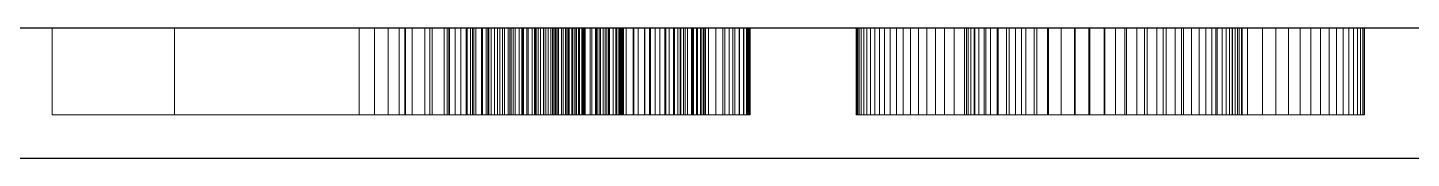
# Paper-space layout '04_孔表及加工说明' of a CAD drawing. Header units: millimetres. Extents: x 8 to 412, y 8 to 289.
# Drawn here: x 113.1 to 119.46, y 206.4 to 207 of the extents above; entities that cross this region are included whole.
import ezdxf

# ---------------------------------------------------------------- set-up
doc = ezdxf.new("R2010")
doc.units = ezdxf.units.MM
doc.linetypes.add('WP_HIDDEN', pattern=[2.3, 1.5, -0.8])
doc.layers.add('HIDDEN', color=7, linetype='WP_HIDDEN', lineweight=13)
doc.layers.add('VISIBLE', color=7, linetype='CONTINUOUS', lineweight=25)

psp = doc.layouts.new('04_孔表及加工说明')

# ---------------------------------------------------------------- linework, layer by layer
at = {"layer": 'HIDDEN'}
for points in [[(114.829, 207), (113.2087, 207)], [(113.2087, 207), (114.8029, 207)], [(113.2087, 207), (113.2087, 206.6)], [(113.771, 207), (113.771, 206.6)], [(114.6203, 207), (113.771, 207)], [(113.771, 207), (114.6899, 207)], [(114.7536, 207), (113.771, 207)], [(113.771, 207), (114.829, 207)], [(114.6203, 207), (114.6203, 206.6)], [(114.8324, 207), (114.6203, 207)], [(114.6899, 207), (114.8636, 207)], [(114.6899, 207), (114.6899, 206.6)], [(114.7536, 207), (114.7536, 206.6)], [(114.9447, 207), (114.7536, 207)], [(114.8029, 207), (114.9216, 207)], [(114.8029, 207), (114.8029, 206.6)], [(115.024, 207), (114.829, 207)], [(114.829, 207), (114.829, 206.6)], [(114.829, 207), (114.9551, 207)], [(114.8324, 207), (114.8324, 206.6)], [(115.0109, 207), (114.8324, 207)], [(114.8636, 207), (115.0109, 207)], [(114.8636, 207), (114.8636, 206.6)], [(114.9216, 207), (115.0343, 207)], [(114.9216, 207), (114.9216, 206.6)], [(114.9447, 207), (114.9447, 206.6)], [(115.0313, 207), (114.9447, 207)], [(114.9551, 207), (115.0609, 207)], [(114.9551, 207), (114.9551, 206.6)], [(115.0109, 207), (115.0109, 206.6)], [(115.0875, 207), (115.0109, 207)], [(115.0109, 207), (115.1317, 207)], [(115.1156, 207), (115.024, 207)], [(115.024, 207), (115.024, 206.6)], [(115.0313, 207), (115.0313, 206.6)], [(115.112, 207), (115.0313, 207)], [(115.0343, 207), (115.141, 207)], [(115.0343, 207), (115.0343, 206.6)], [(115.0609, 207), (115.1464, 207)], [(115.0609, 207), (115.0609, 206.6)], [(115.0875, 207), (115.0875, 206.6)], [(115.1556, 207), (115.0875, 207)], [(115.112, 207), (115.112, 206.6)], [(115.1867, 207), (115.112, 207)], [(115.2033, 207), (115.1156, 207)], [(115.1156, 207), (115.1156, 206.6)], [(115.1317, 207), (115.1822, 207)], [(115.1317, 207), (115.1317, 206.6)], [(115.141, 207), (115.2417, 207)], [(115.141, 207), (115.141, 206.6)], [(115.1464, 207), (115.2116, 207)], [(115.1464, 207), (115.1464, 206.6)], [(115.1556, 207), (115.1556, 206.6)], [(115.2154, 207), (115.1556, 207)], [(115.1822, 207), (115.2261, 207)], [(115.1822, 207), (115.1822, 206.6)], [(115.1867, 207), (115.1867, 206.6)], [(115.2555, 207), (115.1867, 207)], [(115.287, 207), (115.2033, 207)], [(115.2033, 207), (115.2033, 206.6)], [(115.2116, 207), (115.3047, 207)], [(115.2116, 207), (115.2116, 206.6)], [(115.2154, 207), (115.2154, 206.6)], [(115.2667, 207), (115.2154, 207)], [(115.2261, 207), (115.2781, 207)], [(115.2261, 207), (115.2261, 206.6)], [(115.2417, 207), (115.3363, 207)], [(115.2417, 207), (115.2417, 206.6)], [(115.2555, 207), (115.2555, 206.6)], [(115.3184, 207), (115.2555, 207)], [(115.2667, 207), (115.2667, 206.6)], [(115.3124, 207), (115.2667, 207)], [(115.2781, 207), (115.3267, 207)], [(115.2781, 207), (115.2781, 206.6)], [(115.3668, 207), (115.287, 207)], [(115.287, 207), (115.287, 206.6)], [(115.3047, 207), (115.3899, 207)], [(115.3047, 207), (115.3047, 206.6)], [(115.3124, 207), (115.3124, 206.6)], [(115.3554, 207), (115.3124, 207)], [(115.3184, 207), (115.3184, 206.6)], [(115.3754, 207), (115.3184, 207)], [(115.3267, 207), (115.3721, 207)], [(115.3267, 207), (115.3267, 206.6)], [(115.3363, 207), (115.4249, 207)], [(115.3363, 207), (115.3363, 206.6)], [(115.3554, 207), (115.3554, 206.6)], [(115.3957, 207), (115.3554, 207)], [(115.4426, 207), (115.3668, 207)], [(115.3668, 207), (115.3668, 206.6)], [(115.3721, 207), (115.4141, 207)], [(115.3721, 207), (115.3721, 206.6)], [(115.3754, 207), (115.3754, 206.6)], [(115.4279, 207), (115.3754, 207)], [(115.3899, 207), (115.467, 207)], [(115.3899, 207), (115.3899, 206.6)], [(115.3957, 207), (115.3957, 206.6)], [(115.4333, 207), (115.3957, 207)], [(115.4141, 207), (115.4529, 207)], [(115.4141, 207), (115.4141, 206.6)], [(115.4249, 207), (115.5075, 207)], [(115.4249, 207), (115.4249, 206.6)], [(115.4279, 207), (115.4279, 206.6)], [(115.4774, 207), (115.4279, 207)], [(115.4333, 207), (115.4333, 206.6)], [(115.4682, 207), (115.4333, 207)], [(115.5145, 207), (115.4426, 207)], [(115.4426, 207), (115.4426, 206.6)], [(115.4529, 207), (115.4883, 207)], [(115.4529, 207), (115.4529, 206.6)], [(115.467, 207), (115.5362, 207)], [(115.467, 207), (115.467, 206.6)], [(115.4682, 207), (115.4682, 206.6)], [(115.5004, 207), (115.4682, 207)], [(115.4774, 207), (115.4774, 206.6)], [(115.5241, 207), (115.4774, 207)], [(115.4883, 207), (115.5204, 207)], [(115.4883, 207), (115.4883, 206.6)], [(115.5004, 207), (115.5004, 206.6)], [(115.5298, 207), (115.5004, 207)], [(115.5075, 207), (115.5841, 207)], [(115.5075, 207), (115.5075, 206.6)], [(115.5829, 207), (115.5145, 207)], [(115.5145, 207), (115.5145, 206.6)], [(115.5204, 207), (115.5493, 207)], [(115.5204, 207), (115.5204, 206.6)], [(115.5241, 207), (115.5241, 206.6)], [(115.5678, 207), (115.5241, 207)], [(115.5298, 207), (115.5298, 206.6)], [(115.5565, 207), (115.5298, 207)], [(115.5362, 207), (115.5681, 207)], [(115.5362, 207), (115.5362, 206.6)], [(115.5493, 207), (115.5748, 207)], [(115.5493, 207), (115.5493, 206.6)], [(115.5565, 207), (115.5565, 206.6)], [(115.5803, 207), (115.5565, 207)], [(115.5678, 207), (115.5678, 206.6)], [(115.6085, 207), (115.5678, 207)], [(115.5681, 207), (115.5986, 207)], [(115.5681, 207), (115.5681, 206.6)], [(115.5748, 207), (115.5968, 207)], [(115.5748, 207), (115.5748, 206.6)], [(115.5803, 207), (115.5803, 206.6)], [(115.6009, 207), (115.5803, 207)], [(115.6485, 207), (115.5829, 207)], [(115.5829, 207), (115.5829, 206.6)], [(115.5841, 207), (115.6556, 207)], [(115.5841, 207), (115.5841, 206.6)], [(115.5968, 207), (115.6155, 207)], [(115.5968, 207), (115.5968, 206.6)], [(115.5986, 207), (115.6275, 207)], [(115.5986, 207), (115.5986, 206.6)], [(115.6009, 207), (115.6009, 206.6)], [(115.6183, 207), (115.6009, 207)], [(115.6085, 207), (115.6085, 206.6)], [(115.6463, 207), (115.6085, 207)], [(115.6155, 207), (115.6308, 207)], [(115.6155, 207), (115.6155, 206.6)], [(115.6174, 207), (115.711, 207)], [(115.6897, 207), (115.6174, 207)], [(115.6174, 207), (115.6174, 206.6)], [(115.6183, 207), (115.6183, 206.6)], [(115.6326, 207), (115.6183, 207)], [(115.6275, 207), (115.6551, 207)], [(115.6275, 207), (115.6275, 206.6)], [(115.6308, 207), (115.6427, 207)], [(115.6308, 207), (115.6308, 206.6)], [(115.6326, 207), (115.6326, 206.6)], [(115.6437, 207), (115.6326, 207)], [(115.6427, 207), (115.6512, 207)], [(115.6427, 207), (115.6427, 206.6)], [(115.6437, 207), (115.6437, 206.6)], [(115.6516, 207), (115.6437, 207)], [(115.6463, 207), (115.6463, 206.6)], [(115.6811, 207), (115.6463, 207)], [(115.711, 207), (115.6485, 207)], [(115.6485, 207), (115.6485, 206.6)], [(115.6512, 207), (115.6563, 207)], [(115.6512, 207), (115.6512, 206.6)], [(115.6516, 207), (115.6516, 206.6)], [(115.6564, 207), (115.6516, 207)], [(115.6551, 207), (115.6812, 207)], [(115.6551, 207), (115.6551, 206.6)], [(115.6556, 207), (115.7232, 207)], [(115.6556, 207), (115.6556, 206.6)], [(115.6563, 207), (115.658, 207)], [(115.6563, 207), (115.6563, 206.6)], [(115.6564, 207), (115.6564, 206.6)], [(115.658, 207), (115.6564, 207)], [(115.658, 207), (115.658, 206.6)], [(115.6811, 207), (115.6811, 206.6)], [(115.713, 207), (115.6811, 207)], [(115.6812, 207), (115.7058, 207)], [(115.6812, 207), (115.6812, 206.6)], [(115.7572, 207), (115.6897, 207)], [(115.6897, 207), (115.6897, 206.6)], [(115.7058, 207), (115.729, 207)], [(115.7058, 207), (115.7058, 206.6)], [(115.7707, 207), (115.711, 207)], [(115.711, 207), (115.799, 207)], [(115.711, 207), (115.711, 206.6)], [(115.711, 207), (115.711, 206.6)], [(115.713, 207), (115.713, 206.6)], [(115.7416, 207), (115.713, 207)], [(115.7232, 207), (115.7868, 207)], [(115.7232, 207), (115.7232, 206.6)], [(115.729, 207), (115.7507, 207)], [(115.729, 207), (115.729, 206.6)], [(115.7416, 207), (115.7416, 206.6)], [(115.7663, 207), (115.7416, 207)], [(115.7507, 207), (115.7704, 207)], [(115.7507, 207), (115.7507, 206.6)], [(115.8201, 207), (115.7572, 207)], [(115.7572, 207), (115.7572, 206.6)], [(115.7663, 207), (115.7663, 206.6)], [(115.7872, 207), (115.7663, 207)], [(115.7704, 207), (115.7875, 207)], [(115.7704, 207), (115.7704, 206.6)], [(115.8273, 207), (115.7707, 207)], [(115.7707, 207), (115.7707, 206.6)], [(115.7868, 207), (115.8464, 207)], [(115.7868, 207), (115.7868, 206.6)], [(115.7872, 207), (115.7872, 206.6)], [(115.8043, 207), (115.7872, 207)], [(115.7875, 207), (115.8019, 207)], [(115.7875, 207), (115.7875, 206.6)], [(115.799, 207), (115.8815, 207)], [(115.799, 207), (115.799, 206.6)], [(115.8019, 207), (115.8138, 207)], [(115.8019, 207), (115.8019, 206.6)], [(115.8043, 207), (115.8043, 206.6)], [(115.8177, 207), (115.8043, 207)], [(115.8138, 207), (115.823, 207)], [(115.8138, 207), (115.8138, 206.6)], [(115.8177, 207), (115.8177, 206.6)], [(115.8272, 207), (115.8177, 207)], [(115.8783, 207), (115.8201, 207)], [(115.8201, 207), (115.8201, 206.6)], [(115.823, 207), (115.8295, 207)], [(115.823, 207), (115.823, 206.6)], [(115.8272, 207), (115.8272, 206.6)], [(115.8329, 207), (115.8272, 207)], [(115.8811, 207), (115.8273, 207)], [(115.8273, 207), (115.8273, 206.6)], [(115.8295, 207), (115.8335, 207)], [(115.8295, 207), (115.8295, 206.6)], [(115.8329, 207), (115.8329, 206.6)], [(115.8348, 207), (115.8329, 207)], [(115.8335, 207), (115.8348, 207)], [(115.8335, 207), (115.8335, 206.6)], [(115.8348, 207), (115.8348, 206.6)], [(115.8464, 207), (115.902, 207)], [(115.8464, 207), (115.8464, 206.6)], [(115.9317, 207), (115.8783, 207)], [(115.8783, 207), (115.8783, 206.6)], [(115.9319, 207), (115.8811, 207)], [(115.8811, 207), (115.8811, 206.6)], [(115.8815, 207), (115.9583, 207)], [(115.8815, 207), (115.8815, 206.6)], [(115.902, 207), (115.9536, 207)], [(115.902, 207), (115.902, 206.6)], [(115.9804, 207), (115.9317, 207)], [(115.9317, 207), (115.9317, 206.6)], [(115.9797, 207), (115.9319, 207)], [(115.9319, 207), (115.9319, 206.6)], [(115.9536, 207), (116.0013, 207)], [(115.9536, 207), (115.9536, 206.6)], [(115.9583, 207), (116.0296, 207)], [(115.9583, 207), (115.9583, 206.6)], [(116.0252, 207), (115.9797, 207)], [(115.9797, 207), (115.9797, 206.6)], [(116.0245, 207), (115.9804, 207)], [(115.9804, 207), (115.9804, 206.6)], [(116.0013, 207), (116.0449, 207)], [(116.0013, 207), (116.0013, 206.6)], [(116.0638, 207), (116.0245, 207)], [(116.0245, 207), (116.0245, 206.6)], [(116.0688, 207), (116.0252, 207)], [(116.0252, 207), (116.0252, 206.6)], [(116.0296, 207), (116.0954, 207)], [(116.0296, 207), (116.0296, 206.6)], [(116.0449, 207), (116.084, 207)], [(116.0449, 207), (116.0449, 206.6)], [(116.0984, 207), (116.0638, 207)], [(116.0638, 207), (116.0638, 206.6)], [(116.1105, 207), (116.0688, 207)], [(116.0688, 207), (116.0688, 206.6)], [(116.084, 207), (116.1178, 207)], [(116.084, 207), (116.084, 206.6)], [(116.0954, 207), (116.1555, 207)], [(116.0954, 207), (116.0954, 206.6)], [(116.1284, 207), (116.0984, 207)], [(116.0984, 207), (116.0984, 206.6)], [(116.1504, 207), (116.1105, 207)], [(116.1105, 207), (116.1105, 206.6)], [(116.1178, 207), (116.1465, 207)], [(116.1178, 207), (116.1178, 206.6)], [(116.1538, 207), (116.1284, 207)], [(116.1284, 207), (116.1284, 206.6)], [(116.1465, 207), (116.1699, 207)], [(116.1465, 207), (116.1465, 206.6)], [(116.1884, 207), (116.1504, 207)], [(116.1504, 207), (116.1504, 206.6)], [(116.1746, 207), (116.1538, 207)], [(116.1538, 207), (116.1538, 206.6)], [(116.1555, 207), (116.2101, 207)], [(116.1555, 207), (116.1555, 206.6)], [(116.1699, 207), (116.1882, 207)], [(116.1699, 207), (116.1699, 206.6)], [(116.1908, 207), (116.1746, 207)], [(116.1746, 207), (116.1746, 206.6)], [(116.1882, 207), (116.2012, 207)], [(116.1882, 207), (116.1882, 206.6)], [(116.2245, 207), (116.1884, 207)], [(116.1884, 207), (116.1884, 206.6)], [(116.2024, 207), (116.1908, 207)], [(116.1908, 207), (116.1908, 206.6)], [(116.2012, 207), (116.209, 207)], [(116.2012, 207), (116.2012, 206.6)], [(116.2093, 207), (116.2024, 207)], [(116.2024, 207), (116.2024, 206.6)], [(116.209, 207), (116.2116, 207)], [(116.209, 207), (116.209, 206.6)], [(116.2116, 207), (116.2093, 207)], [(116.2093, 207), (116.2093, 206.6)], [(116.2101, 207), (116.2587, 207)], [(116.2101, 207), (116.2101, 206.6)], [(116.2116, 207), (116.2116, 206.6)], [(116.2589, 207), (116.2245, 207)], [(116.2245, 207), (116.2245, 206.6)], [(116.2587, 207), (116.3008, 207)], [(116.2587, 207), (116.2587, 206.6)], [(116.2913, 207), (116.2589, 207)], [(116.2589, 207), (116.2589, 206.6)], [(116.3209, 207), (116.2913, 207)], [(116.2913, 207), (116.2913, 206.6)], [(116.3008, 207), (116.3364, 207)], [(116.3008, 207), (116.3008, 206.6)], [(116.3465, 207), (116.3209, 207)], [(116.3209, 207), (116.3209, 206.6)], [(116.3364, 207), (116.3656, 207)], [(116.3364, 207), (116.3364, 206.6)], [(116.3681, 207), (116.3465, 207)], [(116.3465, 207), (116.3465, 206.6)], [(116.3656, 207), (116.3882, 207)], [(116.3656, 207), (116.3656, 206.6)], [(116.3859, 207), (116.3681, 207)], [(116.3681, 207), (116.3681, 206.6)], [(116.3997, 207), (116.3859, 207)], [(116.3859, 207), (116.3859, 206.6)], [(116.3882, 207), (116.4044, 207)], [(116.3882, 207), (116.3882, 206.6)], [(116.4095, 207), (116.3997, 207)], [(116.3997, 207), (116.3997, 206.6)], [(116.4044, 207), (116.4142, 207)], [(116.4044, 207), (116.4044, 206.6)], [(116.4154, 207), (116.4095, 207)], [(116.4095, 207), (116.4095, 206.6)], [(116.4142, 207), (116.4174, 207)], [(116.4142, 207), (116.4142, 206.6)], [(116.4174, 207), (116.4154, 207)], [(116.4154, 207), (116.4154, 206.6)], [(116.4174, 207), (116.4174, 206.6)], [(116.9041, 207), (116.9043, 207)], [(116.9063, 207), (116.9041, 207)], [(116.9041, 207), (116.9041, 206.6)], [(116.9043, 207), (117.4116, 207)], [(116.9043, 207), (116.9043, 206.6)], [(116.9109, 207), (116.9063, 207)], [(116.9063, 207), (116.9063, 206.6)], [(116.9178, 207), (116.9109, 207)], [(116.9109, 207), (116.9109, 206.6)], [(116.9272, 207), (116.9178, 207)], [(116.9178, 207), (116.9178, 206.6)], [(116.9391, 207), (116.9272, 207)], [(116.9272, 207), (116.9272, 206.6)], [(116.9533, 207), (116.9391, 207)], [(116.9391, 207), (116.9391, 206.6)], [(116.9699, 207), (116.9533, 207)], [(116.9533, 207), (116.9533, 206.6)], [(116.989, 207), (116.9699, 207)], [(116.9699, 207), (116.9699, 206.6)], [(117.0104, 207), (116.989, 207)], [(116.989, 207), (116.989, 206.6)], [(117.0343, 207), (117.0104, 207)], [(117.0104, 207), (117.0104, 206.6)], [(117.0606, 207), (117.0343, 207)], [(117.0343, 207), (117.0343, 206.6)], [(117.0893, 207), (117.0606, 207)], [(117.0606, 207), (117.0606, 206.6)], [(117.1204, 207), (117.0893, 207)], [(117.0893, 207), (117.0893, 206.6)], [(117.1539, 207), (117.1204, 207)], [(117.1204, 207), (117.1204, 206.6)], [(117.1899, 207), (117.1539, 207)], [(117.1539, 207), (117.1539, 206.6)], [(117.228, 207), (117.1899, 207)], [(117.1899, 207), (117.1899, 206.6)], [(117.2682, 207), (117.228, 207)], [(117.228, 207), (117.228, 206.6)], [(117.3105, 207), (117.2682, 207)], [(117.2682, 207), (117.2682, 206.6)], [(117.3548, 207), (117.3105, 207)], [(117.3105, 207), (117.3105, 206.6)], [(117.4012, 207), (117.3548, 207)], [(117.3548, 207), (117.3548, 206.6)], [(117.4496, 207), (117.4012, 207)], [(117.4012, 207), (117.4012, 206.6)], [(117.4116, 207), (117.4189, 207)], [(117.4116, 207), (117.4116, 206.6)], [(117.4189, 207), (117.4306, 207)], [(117.4189, 207), (117.4189, 206.6)], [(117.4306, 207), (117.4468, 207)], [(117.4306, 207), (117.4306, 206.6)], [(117.4468, 207), (117.4674, 207)], [(117.4468, 207), (117.4468, 206.6)], [(117.5, 207), (117.4496, 207)], [(117.4496, 207), (117.4496, 206.6)], [(117.4674, 207), (117.4924, 207)], [(117.4674, 207), (117.4674, 206.6)], [(117.4924, 207), (117.5219, 207)], [(117.4924, 207), (117.4924, 206.6)], [(117.5525, 207), (117.5, 207)], [(117.5, 207), (117.5, 206.6)], [(117.5219, 207), (117.5558, 207)], [(117.5219, 207), (117.5219, 206.6)], [(117.6071, 207), (117.5525, 207)], [(117.5525, 207), (117.5525, 206.6)], [(117.5558, 207), (117.5942, 207)], [(117.5558, 207), (117.5558, 206.6)], [(117.5942, 207), (117.6367, 207)], [(117.5942, 207), (117.5942, 206.6)], [(117.6637, 207), (117.6071, 207)], [(117.6071, 207), (117.6071, 206.6)], [(117.6367, 207), (117.6832, 207)], [(117.6367, 207), (117.6367, 206.6)], [(117.7224, 207), (117.6637, 207)], [(117.6637, 207), (117.6637, 206.6)], [(117.6832, 207), (117.7335, 207)], [(117.6832, 207), (117.6832, 206.6)], [(117.7831, 207), (117.7224, 207)], [(117.7224, 207), (117.7224, 206.6)], [(117.7335, 207), (117.7877, 207)], [(117.7335, 207), (117.7335, 206.6)], [(117.8458, 207), (117.7831, 207)], [(117.7831, 207), (117.7831, 206.6)], [(117.7877, 207), (117.8458, 207)], [(117.7877, 207), (117.7877, 206.6)], [(117.9106, 207), (117.8458, 207)], [(117.8458, 207), (117.9078, 207)], [(117.8458, 207), (117.8458, 206.6)], [(117.8458, 207), (117.8458, 206.6)], [(117.9078, 207), (117.9737, 207)], [(117.9078, 207), (117.9078, 206.6)], [(117.9775, 207), (117.9106, 207)], [(117.9106, 207), (117.9106, 206.6)], [(117.9737, 207), (118.0435, 207)], [(117.9737, 207), (117.9737, 206.6)], [(118.0464, 207), (117.9775, 207)], [(117.9775, 207), (117.9775, 206.6)], [(118.0435, 207), (118.0955, 207)], [(118.0435, 207), (118.0435, 206.6)], [(118.1391, 207), (118.0464, 207)], [(118.0464, 207), (118.0464, 206.6)], [(118.0955, 207), (118.1457, 207)], [(118.0955, 207), (118.0955, 206.6)], [(118.2287, 207), (118.1391, 207)], [(118.1391, 207), (118.1391, 206.6)], [(118.1457, 207), (118.194, 207)], [(118.1457, 207), (118.1457, 206.6)], [(118.194, 207), (118.2406, 207)], [(118.194, 207), (118.194, 206.6)], [(118.3153, 207), (118.2287, 207)], [(118.2287, 207), (118.2287, 206.6)], [(118.2406, 207), (118.2853, 207)], [(118.2406, 207), (118.2406, 206.6)], [(118.2853, 207), (118.3283, 207)], [(118.2853, 207), (118.2853, 206.6)], [(118.3989, 207), (118.3153, 207)], [(118.3153, 207), (118.3153, 206.6)], [(118.3283, 207), (118.3694, 207)], [(118.3283, 207), (118.3283, 206.6)], [(118.3694, 207), (118.4087, 207)], [(118.3694, 207), (118.3694, 206.6)], [(118.4795, 207), (118.3989, 207)], [(118.3989, 207), (118.3989, 206.6)], [(118.4087, 207), (118.4456, 207)], [(118.4087, 207), (118.4087, 206.6)], [(118.4456, 207), (118.4795, 207)], [(118.4456, 207), (118.4456, 206.6)], [(118.557, 207), (118.4795, 207)], [(118.4795, 207), (118.5105, 207)], [(118.4795, 207), (118.4795, 206.6)], [(118.4795, 207), (118.4795, 206.6)], [(118.5105, 207), (118.5384, 207)], [(118.5105, 207), (118.5105, 206.6)], [(118.5384, 207), (118.5634, 207)], [(118.5384, 207), (118.5384, 206.6)], [(118.6315, 207), (118.557, 207)], [(118.557, 207), (118.557, 206.6)], [(118.5634, 207), (118.5853, 207)], [(118.5634, 207), (118.5634, 206.6)], [(118.5853, 207), (118.6043, 207)], [(118.5853, 207), (118.5853, 206.6)], [(118.6043, 207), (118.6203, 207)], [(118.6043, 207), (118.6043, 206.6)], [(118.6203, 207), (118.6339, 207)], [(118.6203, 207), (118.6203, 206.6)], [(118.7029, 207), (118.6315, 207)], [(118.6315, 207), (118.6315, 206.6)], [(118.6339, 207), (118.6457, 207)], [(118.6339, 207), (118.6339, 206.6)], [(118.6457, 207), (118.6556, 207)], [(118.6457, 207), (118.6457, 206.6)], [(118.6556, 207), (118.6638, 207)], [(118.6556, 207), (118.6556, 206.6)], [(118.6638, 207), (118.6746, 207)], [(118.6638, 207), (118.6638, 206.6)], [(118.6746, 207), (118.6783, 207)], [(118.6746, 207), (118.6746, 206.6)], [(118.6783, 207), (119.2406, 207)], [(118.6783, 207), (118.6783, 206.6)], [(118.7705, 207), (118.7029, 207)], [(118.7029, 207), (118.7029, 206.6)], [(118.8333, 207), (118.7705, 207)], [(118.7705, 207), (118.7705, 206.6)], [(118.8915, 207), (118.8333, 207)], [(118.8333, 207), (118.8333, 206.6)], [(118.9449, 207), (118.8915, 207)], [(118.8915, 207), (118.8915, 206.6)], [(118.9937, 207), (118.9449, 207)], [(118.9449, 207), (118.9449, 206.6)], [(119.0377, 207), (118.9937, 207)], [(118.9937, 207), (118.9937, 206.6)], [(119.077, 207), (119.0377, 207)], [(119.0377, 207), (119.0377, 206.6)], [(119.1116, 207), (119.077, 207)], [(119.077, 207), (119.077, 206.6)], [(119.1418, 207), (119.1116, 207)], [(119.1116, 207), (119.1116, 206.6)], [(119.168, 207), (119.1418, 207)], [(119.1418, 207), (119.1418, 206.6)], [(119.1902, 207), (119.168, 207)], [(119.168, 207), (119.168, 206.6)], [(119.2083, 207), (119.1902, 207)], [(119.1902, 207), (119.1902, 206.6)], [(119.2224, 207), (119.2083, 207)], [(119.2083, 207), (119.2083, 206.6)], [(119.2325, 207), (119.2224, 207)], [(119.2224, 207), (119.2224, 206.6)], [(119.2386, 207), (119.2325, 207)], [(119.2325, 207), (119.2325, 206.6)], [(119.2406, 207), (119.2386, 207)], [(119.2386, 207), (119.2386, 206.6)], [(119.2406, 207), (119.2406, 206.6)], [(113.2087, 206.6), (114.829, 206.6)], [(114.8029, 206.6), (113.2087, 206.6)], [(113.771, 206.6), (114.6203, 206.6)], [(114.6899, 206.6), (113.771, 206.6)], [(113.771, 206.6), (114.7536, 206.6)], [(114.829, 206.6), (113.771, 206.6)], [(114.6203, 206.6), (114.8324, 206.6)], [(114.8636, 206.6), (114.6899, 206.6)], [(114.7536, 206.6), (114.9447, 206.6)], [(114.9216, 206.6), (114.8029, 206.6)], [(114.829, 206.6), (115.024, 206.6)], [(114.9551, 206.6), (114.829, 206.6)], [(114.8324, 206.6), (115.0109, 206.6)], [(115.0109, 206.6), (114.8636, 206.6)], [(115.0343, 206.6), (114.9216, 206.6)], [(114.9447, 206.6), (115.0313, 206.6)], [(115.0609, 206.6), (114.9551, 206.6)], [(115.0109, 206.6), (115.0875, 206.6)], [(115.1317, 206.6), (115.0109, 206.6)], [(115.024, 206.6), (115.1156, 206.6)], [(115.0313, 206.6), (115.112, 206.6)], [(115.141, 206.6), (115.0343, 206.6)], [(115.1464, 206.6), (115.0609, 206.6)], [(115.0875, 206.6), (115.1556, 206.6)], [(115.112, 206.6), (115.1867, 206.6)], [(115.1156, 206.6), (115.2033, 206.6)], [(115.1822, 206.6), (115.1317, 206.6)], [(115.2417, 206.6), (115.141, 206.6)], [(115.2116, 206.6), (115.1464, 206.6)], [(115.1556, 206.6), (115.2154, 206.6)], [(115.2261, 206.6), (115.1822, 206.6)], [(115.1867, 206.6), (115.2555, 206.6)], [(115.2033, 206.6), (115.287, 206.6)], [(115.3047, 206.6), (115.2116, 206.6)], [(115.2154, 206.6), (115.2667, 206.6)], [(115.2781, 206.6), (115.2261, 206.6)], [(115.3363, 206.6), (115.2417, 206.6)], [(115.2555, 206.6), (115.3184, 206.6)], [(115.2667, 206.6), (115.3124, 206.6)], [(115.3267, 206.6), (115.2781, 206.6)], [(115.287, 206.6), (115.3668, 206.6)], [(115.3899, 206.6), (115.3047, 206.6)], [(115.3124, 206.6), (115.3554, 206.6)], [(115.3184, 206.6), (115.3754, 206.6)], [(115.3721, 206.6), (115.3267, 206.6)], [(115.4249, 206.6), (115.3363, 206.6)], [(115.3554, 206.6), (115.3957, 206.6)], [(115.3668, 206.6), (115.4426, 206.6)], [(115.4141, 206.6), (115.3721, 206.6)], [(115.3754, 206.6), (115.4279, 206.6)], [(115.467, 206.6), (115.3899, 206.6)], [(115.3957, 206.6), (115.4333, 206.6)], [(115.4529, 206.6), (115.4141, 206.6)], [(115.5075, 206.6), (115.4249, 206.6)], [(115.4279, 206.6), (115.4774, 206.6)], [(115.4333, 206.6), (115.4682, 206.6)], [(115.4426, 206.6), (115.5145, 206.6)], [(115.4883, 206.6), (115.4529, 206.6)], [(115.5362, 206.6), (115.467, 206.6)], [(115.4682, 206.6), (115.5004, 206.6)], [(115.4774, 206.6), (115.5241, 206.6)], [(115.5204, 206.6), (115.4883, 206.6)], [(115.5004, 206.6), (115.5298, 206.6)], [(115.5841, 206.6), (115.5075, 206.6)], [(115.5145, 206.6), (115.5829, 206.6)], [(115.5493, 206.6), (115.5204, 206.6)], [(115.5241, 206.6), (115.5678, 206.6)], [(115.5298, 206.6), (115.5565, 206.6)], [(115.5681, 206.6), (115.5362, 206.6)], [(115.5748, 206.6), (115.5493, 206.6)], [(115.5565, 206.6), (115.5803, 206.6)], [(115.5678, 206.6), (115.6085, 206.6)], [(115.5986, 206.6), (115.5681, 206.6)], [(115.5968, 206.6), (115.5748, 206.6)], [(115.5803, 206.6), (115.6009, 206.6)], [(115.5829, 206.6), (115.6485, 206.6)], [(115.6556, 206.6), (115.5841, 206.6)], [(115.6155, 206.6), (115.5968, 206.6)], [(115.6275, 206.6), (115.5986, 206.6)], [(115.6009, 206.6), (115.6183, 206.6)], [(115.6085, 206.6), (115.6463, 206.6)], [(115.6308, 206.6), (115.6155, 206.6)], [(115.6174, 206.6), (115.6897, 206.6)], [(115.711, 206.6), (115.6174, 206.6)], [(115.6183, 206.6), (115.6326, 206.6)], [(115.6551, 206.6), (115.6275, 206.6)], [(115.6427, 206.6), (115.6308, 206.6)], [(115.6326, 206.6), (115.6437, 206.6)], [(115.6512, 206.6), (115.6427, 206.6)], [(115.6437, 206.6), (115.6516, 206.6)], [(115.6463, 206.6), (115.6811, 206.6)], [(115.6485, 206.6), (115.711, 206.6)], [(115.6563, 206.6), (115.6512, 206.6)], [(115.6516, 206.6), (115.6564, 206.6)], [(115.6812, 206.6), (115.6551, 206.6)], [(115.7232, 206.6), (115.6556, 206.6)], [(115.658, 206.6), (115.6563, 206.6)], [(115.6564, 206.6), (115.658, 206.6)], [(115.6811, 206.6), (115.713, 206.6)], [(115.7058, 206.6), (115.6812, 206.6)], [(115.6897, 206.6), (115.7572, 206.6)], [(115.729, 206.6), (115.7058, 206.6)], [(115.711, 206.6), (115.7707, 206.6)], [(115.799, 206.6), (115.711, 206.6)], [(115.713, 206.6), (115.7416, 206.6)], [(115.7868, 206.6), (115.7232, 206.6)], [(115.7507, 206.6), (115.729, 206.6)], [(115.7416, 206.6), (115.7663, 206.6)], [(115.7704, 206.6), (115.7507, 206.6)], [(115.7572, 206.6), (115.8201, 206.6)], [(115.7663, 206.6), (115.7872, 206.6)], [(115.7875, 206.6), (115.7704, 206.6)], [(115.7707, 206.6), (115.8273, 206.6)], [(115.8464, 206.6), (115.7868, 206.6)], [(115.7872, 206.6), (115.8043, 206.6)], [(115.8019, 206.6), (115.7875, 206.6)], [(115.8815, 206.6), (115.799, 206.6)], [(115.8138, 206.6), (115.8019, 206.6)], [(115.8043, 206.6), (115.8177, 206.6)], [(115.823, 206.6), (115.8138, 206.6)], [(115.8177, 206.6), (115.8272, 206.6)], [(115.8201, 206.6), (115.8783, 206.6)], [(115.8295, 206.6), (115.823, 206.6)], [(115.8272, 206.6), (115.8329, 206.6)], [(115.8273, 206.6), (115.8811, 206.6)], [(115.8335, 206.6), (115.8295, 206.6)], [(115.8329, 206.6), (115.8348, 206.6)], [(115.8348, 206.6), (115.8335, 206.6)], [(115.902, 206.6), (115.8464, 206.6)], [(115.8783, 206.6), (115.9317, 206.6)], [(115.8811, 206.6), (115.9319, 206.6)], [(115.9583, 206.6), (115.8815, 206.6)], [(115.9536, 206.6), (115.902, 206.6)], [(115.9317, 206.6), (115.9804, 206.6)], [(115.9319, 206.6), (115.9797, 206.6)], [(116.0013, 206.6), (115.9536, 206.6)], [(116.0296, 206.6), (115.9583, 206.6)], [(115.9797, 206.6), (116.0252, 206.6)], [(115.9804, 206.6), (116.0245, 206.6)], [(116.0449, 206.6), (116.0013, 206.6)], [(116.0245, 206.6), (116.0638, 206.6)], [(116.0252, 206.6), (116.0688, 206.6)], [(116.0954, 206.6), (116.0296, 206.6)], [(116.084, 206.6), (116.0449, 206.6)], [(116.0638, 206.6), (116.0984, 206.6)], [(116.0688, 206.6), (116.1105, 206.6)], [(116.1178, 206.6), (116.084, 206.6)], [(116.1555, 206.6), (116.0954, 206.6)], [(116.0984, 206.6), (116.1284, 206.6)], [(116.1105, 206.6), (116.1504, 206.6)], [(116.1465, 206.6), (116.1178, 206.6)], [(116.1284, 206.6), (116.1538, 206.6)], [(116.1699, 206.6), (116.1465, 206.6)], [(116.1504, 206.6), (116.1884, 206.6)], [(116.1538, 206.6), (116.1746, 206.6)], [(116.2101, 206.6), (116.1555, 206.6)], [(116.1882, 206.6), (116.1699, 206.6)], [(116.1746, 206.6), (116.1908, 206.6)], [(116.2012, 206.6), (116.1882, 206.6)], [(116.1884, 206.6), (116.2245, 206.6)], [(116.1908, 206.6), (116.2024, 206.6)], [(116.209, 206.6), (116.2012, 206.6)], [(116.2024, 206.6), (116.2093, 206.6)], [(116.2116, 206.6), (116.209, 206.6)], [(116.2093, 206.6), (116.2116, 206.6)], [(116.2587, 206.6), (116.2101, 206.6)], [(116.2245, 206.6), (116.2589, 206.6)], [(116.3008, 206.6), (116.2587, 206.6)], [(116.2589, 206.6), (116.2913, 206.6)], [(116.2913, 206.6), (116.3209, 206.6)], [(116.3364, 206.6), (116.3008, 206.6)], [(116.3209, 206.6), (116.3465, 206.6)], [(116.3656, 206.6), (116.3364, 206.6)], [(116.3465, 206.6), (116.3681, 206.6)], [(116.3882, 206.6), (116.3656, 206.6)], [(116.3681, 206.6), (116.3859, 206.6)], [(116.3859, 206.6), (116.3997, 206.6)], [(116.4044, 206.6), (116.3882, 206.6)], [(116.3997, 206.6), (116.4095, 206.6)], [(116.4142, 206.6), (116.4044, 206.6)], [(116.4095, 206.6), (116.4154, 206.6)], [(116.4174, 206.6), (116.4142, 206.6)], [(116.4154, 206.6), (116.4174, 206.6)], [(116.9043, 206.6), (116.9041, 206.6)], [(116.9041, 206.6), (116.9063, 206.6)], [(117.4116, 206.6), (116.9043, 206.6)], [(116.9063, 206.6), (116.9109, 206.6)], [(116.9109, 206.6), (116.9178, 206.6)], [(116.9178, 206.6), (116.9272, 206.6)], [(116.9272, 206.6), (116.9391, 206.6)], [(116.9391, 206.6), (116.9533, 206.6)], [(116.9533, 206.6), (116.9699, 206.6)], [(116.9699, 206.6), (116.989, 206.6)], [(116.989, 206.6), (117.0104, 206.6)], [(117.0104, 206.6), (117.0343, 206.6)], [(117.0343, 206.6), (117.0606, 206.6)], [(117.0606, 206.6), (117.0893, 206.6)], [(117.0893, 206.6), (117.1204, 206.6)], [(117.1204, 206.6), (117.1539, 206.6)], [(117.1539, 206.6), (117.1899, 206.6)], [(117.1899, 206.6), (117.228, 206.6)], [(117.228, 206.6), (117.2682, 206.6)], [(117.2682, 206.6), (117.3105, 206.6)], [(117.3105, 206.6), (117.3548, 206.6)], [(117.3548, 206.6), (117.4012, 206.6)], [(117.4012, 206.6), (117.4496, 206.6)], [(117.4189, 206.6), (117.4116, 206.6)], [(117.4306, 206.6), (117.4189, 206.6)], [(117.4468, 206.6), (117.4306, 206.6)], [(117.4674, 206.6), (117.4468, 206.6)], [(117.4496, 206.6), (117.5, 206.6)], [(117.4924, 206.6), (117.4674, 206.6)], [(117.5219, 206.6), (117.4924, 206.6)], [(117.5, 206.6), (117.5525, 206.6)], [(117.5558, 206.6), (117.5219, 206.6)], [(117.5525, 206.6), (117.6071, 206.6)], [(117.5942, 206.6), (117.5558, 206.6)], [(117.6367, 206.6), (117.5942, 206.6)], [(117.6071, 206.6), (117.6637, 206.6)], [(117.6832, 206.6), (117.6367, 206.6)], [(117.6637, 206.6), (117.7224, 206.6)], [(117.7335, 206.6), (117.6832, 206.6)], [(117.7224, 206.6), (117.7831, 206.6)], [(117.7877, 206.6), (117.7335, 206.6)], [(117.7831, 206.6), (117.8458, 206.6)], [(117.8458, 206.6), (117.7877, 206.6)], [(117.9078, 206.6), (117.8458, 206.6)], [(117.8458, 206.6), (117.9106, 206.6)], [(117.9737, 206.6), (117.9078, 206.6)], [(117.9106, 206.6), (117.9775, 206.6)], [(118.0435, 206.6), (117.9737, 206.6)], [(117.9775, 206.6), (118.0464, 206.6)], [(118.0955, 206.6), (118.0435, 206.6)], [(118.0464, 206.6), (118.1391, 206.6)], [(118.1457, 206.6), (118.0955, 206.6)], [(118.1391, 206.6), (118.2287, 206.6)], [(118.194, 206.6), (118.1457, 206.6)], [(118.2406, 206.6), (118.194, 206.6)], [(118.2287, 206.6), (118.3153, 206.6)], [(118.2853, 206.6), (118.2406, 206.6)], [(118.3283, 206.6), (118.2853, 206.6)], [(118.3153, 206.6), (118.3989, 206.6)], [(118.3694, 206.6), (118.3283, 206.6)], [(118.4087, 206.6), (118.3694, 206.6)], [(118.3989, 206.6), (118.4795, 206.6)], [(118.4456, 206.6), (118.4087, 206.6)], [(118.4795, 206.6), (118.4456, 206.6)], [(118.5105, 206.6), (118.4795, 206.6)], [(118.4795, 206.6), (118.557, 206.6)], [(118.5384, 206.6), (118.5105, 206.6)], [(118.5634, 206.6), (118.5384, 206.6)], [(118.557, 206.6), (118.6315, 206.6)], [(118.5853, 206.6), (118.5634, 206.6)], [(118.6043, 206.6), (118.5853, 206.6)], [(118.6203, 206.6), (118.6043, 206.6)], [(118.6339, 206.6), (118.6203, 206.6)], [(118.6315, 206.6), (118.7029, 206.6)], [(118.6457, 206.6), (118.6339, 206.6)], [(118.6556, 206.6), (118.6457, 206.6)], [(118.6638, 206.6), (118.6556, 206.6)], [(118.6746, 206.6), (118.6638, 206.6)], [(118.6783, 206.6), (118.6746, 206.6)], [(119.2406, 206.6), (118.6783, 206.6)], [(118.7029, 206.6), (118.7705, 206.6)], [(118.7705, 206.6), (118.8333, 206.6)], [(118.8333, 206.6), (118.8915, 206.6)], [(118.8915, 206.6), (118.9449, 206.6)], [(118.9449, 206.6), (118.9937, 206.6)], [(118.9937, 206.6), (119.0377, 206.6)], [(119.0377, 206.6), (119.077, 206.6)], [(119.077, 206.6), (119.1116, 206.6)], [(119.1116, 206.6), (119.1418, 206.6)], [(119.1418, 206.6), (119.168, 206.6)], [(119.168, 206.6), (119.1902, 206.6)], [(119.1902, 206.6), (119.2083, 206.6)], [(119.2083, 206.6), (119.2224, 206.6)], [(119.2224, 206.6), (119.2325, 206.6)], [(119.2325, 206.6), (119.2386, 206.6)], [(119.2386, 206.6), (119.2406, 206.6)]]:
    psp.add_lwpolyline(points, dxfattribs=at)
at = {"layer": 'VISIBLE'}
for points in [[(63.8126, 207), (162.1874, 207)], [(63.8126, 206.4), (162.1874, 206.4)]]:
    psp.add_lwpolyline(points, dxfattribs=at)

doc.saveas('drawing.dxf')
